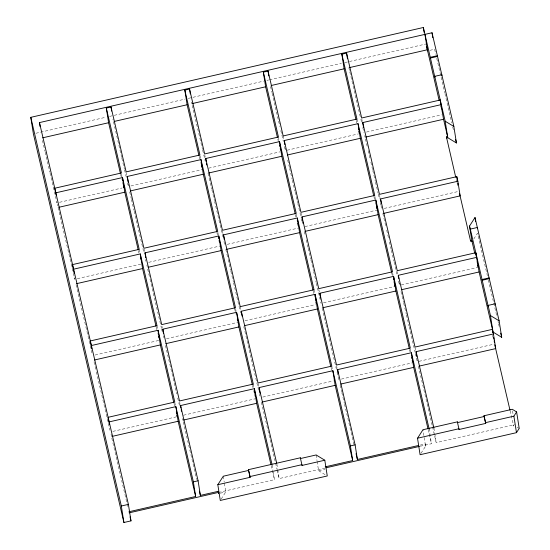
<?xml version="1.0" encoding="UTF-8"?>
<svg xmlns="http://www.w3.org/2000/svg" width="550" height="550" viewBox="0 0 550 550"><rect width="100%" height="100%" fill="white"/><g stroke="black" fill="none" stroke-linecap="round" stroke-linejoin="round"><path stroke-width="0.41" stroke-dasharray="2.75 2.06" d="M221.196 499.029L225.754 491.947L224.311 482.714M473.825 238.934L477.476 233.269L487.362 275.722M421.011 453.303L425.569 446.222L422.984 429.729M35.888 133.258L106.198 117.164M109.546 116.401L184.876 99.158M188.224 98.395L263.553 81.153M266.901 80.389L268.579 80.004M269.411 79.812L341.399 63.339M344.747 62.576L425.934 43.993M429.894 50.332L434.61 49.252L435.779 54.278M59.503 202.311L122.052 187.997M130.921 185.969L202.228 169.647M208.608 168.19L279.916 151.869M287.114 150.219L358.421 133.904M366.472 132.062L441.643 114.854M77.289 278.671L140.676 264.165M148.713 262.322L220.021 246.008M227.219 244.358L298.526 228.037M304.899 226.579L377.039 210.072M384.251 208.423L459.085 191.297M95.074 355.025L159.294 340.333M166.499 338.683L237.806 322.362M245.004 320.712L315.487 304.583M323.517 302.748L394.824 286.426M401.211 284.969L478.053 267.382M112.86 431.386L176.248 416.879M183.452 415.229L255.592 398.723M262.797 397.072L333.272 380.944M341.303 379.108L412.61 362.787M418.99 361.329L494.663 344.011M420.111 445.122L425.129 443.974L425.569 446.222M218.508 492.47L274.443 479.669L273.048 470.717M277.228 470.284L279.159 478.589L325.49 467.981M420.31 446.215L431.468 443.733L429.179 429.089M432.513 426.882L436.184 442.654L514.697 424.683M220.254 493.206L225.754 491.947M317.144 461.471L318.587 470.704L324.878 469.26M517.034 427.096L519.207 428.416M318.587 470.704L325.82 475.083M436.755 58.458L444.744 92.771M444.943 93.61L451.763 122.897M452.739 127.084L453.709 131.264M488.331 279.881L493.563 302.356M493.763 303.188L497.056 317.336M498.025 321.502L498.41 323.166M498.609 323.998L499.187 326.494M440.351 105.517L440.736 107.181M456.28 179.609L456.864 182.105M457.057 182.937L457.834 186.271M492.614 335.218L493.027 337.349M510.228 410.843L513.686 426.051L513.514 424.951M348.851 67.739L349.628 71.067M349.821 71.899L360.676 118.491M360.869 119.323L361.646 122.65M362.808 127.641L363.969 132.632M365.427 138.889L367.173 146.396M368.149 150.569L369.896 158.084M370.872 162.257L372.618 169.764M372.811 170.603L375.341 181.452M375.533 182.284L378.063 193.133M378.256 193.971L379.424 198.976M380.394 203.149L380.786 204.82M380.978 205.652L381.562 208.154M382.821 213.579L385.743 226.098M386.712 230.271L388.458 237.779M389.434 241.952L391.181 249.466M391.38 250.298L393.903 261.147M394.096 261.979L397.402 276.169M398.571 281.174L399.348 284.515M400.998 291.603L403.528 302.452M403.721 303.291L406.251 314.139M406.443 314.971L408.966 325.82M409.166 326.659L415.188 352.529M415.388 353.361L417.326 361.707L417.072 360.078M418.399 366.293L432.314 426.051M356.152 120.402L357.122 124.561M373.931 196.714L374.516 199.224M391.717 273.075L392.301 275.577M409.502 349.436L410.087 351.938M428.182 429.619L431.468 443.733M270.538 86.542L271.893 92.366M272.085 93.198L279.84 126.473M280.809 130.632L283.326 141.446M284.488 146.444L285.457 150.604M287.691 160.194L289.444 167.702M289.637 168.541L292.16 179.389M292.359 180.221L294.882 191.07M295.082 191.909L297.605 202.758M297.798 203.589L301.104 217.779M301.297 218.611L301.881 221.114M304.315 231.543L305.284 235.716M306.254 239.889L308.007 247.404M308.199 248.236L310.729 259.084M310.922 259.923L313.452 270.772M313.644 271.604L316.168 282.452M316.367 283.284L321.028 303.318M322.101 307.904L323.07 312.077M323.262 312.909L325.793 323.757M325.985 324.596L336.875 371.332M337.067 372.164L338.821 379.672M340.079 385.096L341.639 391.779M341.832 392.618L344.362 403.48M344.561 404.319L353.904 444.428M277.832 139.198L278.609 142.526M295.419 214.686L296.003 217.188M313.204 291.046L313.789 293.549M330.99 367.4L332.159 372.405M192.218 105.339L202.489 149.435M202.682 150.267L205.205 161.081M208.017 173.154L208.986 177.327M209.179 178.159L211.709 189.014M211.901 189.846L214.431 200.695M214.624 201.527L222.791 236.583M223.953 241.587L224.73 244.929M225.803 249.514L227.941 258.692M228.133 259.524L230.663 270.373M230.856 271.212L233.386 282.061M233.578 282.893L240.577 312.936M243.781 326.707L257.778 386.794M257.971 387.626L258.555 390.129M259.531 394.302L259.916 395.973M261.374 402.229L277.035 469.459M199.127 156.338L199.712 158.833M216.906 232.65L217.491 235.159M234.692 309.011L235.861 314.016M252.484 385.371L253.646 390.376M253.839 391.208L254.423 393.711M271.157 465.554L274.443 479.669M121.653 157.417L112.936 119.206M121.846 158.249L124.369 169.063M124.561 169.895L126.5 178.214M127.662 183.205L128.439 186.532L128.054 184.099M129.697 191.957L131.251 198.633M131.45 199.464L133.973 210.32M134.172 211.152L143.694 252.044M145.447 259.559L145.833 261.222M147.682 269.149L149.82 278.327M150.012 279.166L161.48 328.405M161.679 329.237L162.257 331.739M163.233 335.913L163.618 337.583M165.468 345.51L176.742 393.91M177.712 398.083L179.465 405.598M183.253 421.871L196.687 479.531M120.622 174.302L121.784 179.293M138.394 250.621L138.978 253.124M156.186 326.975L157.348 331.987M173.972 403.336L174.941 407.509M42.46 140.491L44.983 151.305M45.176 152.137L49.83 172.102M50.023 172.934L57.001 202.888L56.746 201.259M58.066 207.474L73.233 272.566M73.425 273.398L74.786 279.242L74.401 276.801M76.044 284.666L90.042 344.754M90.241 345.586L92.18 353.932M94.029 361.859L96.167 371.037M96.36 371.869L109.973 430.293M111.815 438.219L127.779 506.743M512.538 410.912L513.171 414.961M433.888 428.01L434.658 432.891M434.782 433.703L436.184 442.654M415.161 347.882L415.546 350.322M410.451 348.961L410.96 352.213M425.129 443.974L425.301 445.074M397.375 271.521L397.76 273.962M399.163 282.906L399.417 284.536M392.659 272.601L393.168 275.853M379.589 195.161L379.974 197.601M374.873 196.24L375.382 199.499M364.781 135.596L365.035 137.218M361.804 118.807L362.312 122.059M356.957 119.075L357.596 123.138M336.655 365.846L337.033 368.287M331.808 366.114L332.447 370.178M318.863 289.493L319.248 291.926M314.022 289.754L314.662 293.824M301.077 213.132L301.462 215.572M296.361 214.211L296.876 217.463M283.168 135.96L283.8 140.03M285.072 148.163L285.333 149.786M278.451 137.039L279.084 141.109M316.126 454.96L317.013 460.652M276.87 463.946L277.633 468.827M277.764 469.638L279.159 478.589M272.154 465.025L272.917 469.906M258.143 383.817L258.521 386.258M253.296 384.079L253.935 388.149M240.226 306.646L240.735 309.897M235.641 308.536L236.149 311.788M222.571 231.096L222.949 233.537M217.855 232.176L218.364 235.434M204.779 154.743L205.164 157.183M200.062 155.822L200.578 159.074M191.579 102.046L191.833 103.675M223.293 476.211L224.18 481.903M182.607 418.571L182.861 420.193M179.63 401.782L180.139 405.034M174.914 402.861L175.299 405.302M161.968 326.239L162.229 327.862M157.004 325.689L157.513 328.941M146.912 265.038L147.166 266.668M144.059 249.067L144.437 251.508M139.212 249.336L139.851 253.399M126.273 172.707L126.651 175.147M121.557 173.786L122.066 177.038M111.045 434.101L111.423 436.542M57.557 204.215L57.812 205.844"/><path stroke-width="0.82" d="M217.821 484.708L223.293 476.211L248.579 470.422L248.456 469.666L300.327 457.799L302.046 465.431L324.803 460.219L327.264 475.963L220.282 500.445L217.821 484.708L250.181 477.297L248.456 469.666M472.003 241.766L469.535 226.029L475.007 217.532L499.125 320.822L501.71 337.315L493.034 332.056L490.449 315.562L488.091 305.415L495.158 303.799L495.275 304.549M417.519 438.226L422.984 429.729L457.353 421.864L459.071 429.495L485.712 423.397L483.993 415.766L512.284 409.289L516.622 411.922L519.207 428.416L516.471 432.664L420.097 454.719L417.519 438.226L458.954 428.739L459.071 429.495M516.471 432.664L513.886 416.171L516.622 411.922M355.96 119.57L344.135 68.819L341.846 54.182L346.562 53.102L361.673 117.996L440.186 100.024L443.547 119.254L447.597 136.62L446.414 136.888L446.586 137.988L447.769 137.72L456.438 142.979L453.86 126.486L432.025 32.759L39.469 122.595L128.404 504.391L130.989 520.884L123.915 522.5L33.378 133.829L30.793 117.336L423.349 27.5L434.844 77.096L434.727 76.34L441.801 74.724L441.918 75.474M120.422 173.47L108.604 122.726L106.308 108.082L111.024 107.002L126.142 171.896L199.939 155.004L184.821 90.111L189.537 89.038L204.655 153.924L278.451 137.039L263.333 72.146L268.049 71.067L283.168 135.96L356.957 119.075L341.846 54.182M42.714 137.803L108.604 122.726M114.146 121.454L187.117 104.754L184.821 90.111M192.658 103.483L265.629 86.79L263.333 72.146M271.171 85.518L344.135 68.819M349.69 67.547L427.364 49.775L439.182 100.519M430.293 57.31L437.367 55.688M430.409 58.059L437.484 56.444M56.155 195.271L55.777 192.83L122.499 177.561L139.212 249.336L72.49 264.605L74.195 273.254M127.208 176.481L201.004 159.596L217.724 231.364L143.928 248.256L127.208 176.481L128.102 182.174M205.721 158.517L279.517 141.625L296.237 213.4L222.441 230.285L205.721 158.517L206.229 161.769M284.233 140.546L358.029 123.661L374.749 195.429L300.953 212.321L284.233 140.546L284.873 144.616M363.509 127.456L362.746 122.581L441.258 104.61M58.898 207.281L124.788 192.204L122.499 177.561M130.336 190.933L203.301 174.233L201.004 159.596M208.842 172.968L281.813 156.269L279.517 141.625M287.354 154.997L360.319 138.297L358.029 123.661M365.874 137.026L443.547 119.254M383.652 213.386L460.158 195.883L457.861 181.239L456.796 176.653L379.466 194.349L362.746 122.581M73.562 269.191L140.284 253.921L157.004 325.689L90.276 340.959L91.857 348.796M145.001 252.842L218.797 235.95L235.51 307.725L161.714 324.61L145.001 252.842L145.764 257.716M223.506 234.871L297.303 217.986L314.022 289.754L240.226 306.646L223.506 234.871L224.276 239.752M302.019 216.906L375.815 200.014L392.535 271.789L318.739 288.674L302.019 216.906L302.528 220.158M381.171 203.005L380.531 198.935L457.861 181.239M76.684 283.635L142.574 268.558L140.284 253.921M148.122 267.293L221.086 250.594L218.797 235.95M226.627 249.322L299.599 232.623L297.303 217.986M305.14 231.357L378.111 214.658L375.815 200.014M469.535 226.029L470.429 229.852L470.312 229.103L477.386 227.48L477.503 228.236M470.649 240.934L471.831 240.666L474.746 253.192M492.669 330.124L479.119 271.968L475.757 252.739L397.251 270.71L380.531 198.935M91.348 345.544L158.07 330.275L174.79 402.05L108.068 417.319L109.519 424.346M162.786 329.196L236.583 312.311L253.296 384.079L179.506 400.971L162.786 329.196L163.419 333.266M241.299 311.231L315.088 294.339L331.808 366.114L258.012 382.999L241.299 311.231L242.062 316.113M319.804 293.26L393.601 276.375L410.321 348.143L336.524 365.035L319.804 293.26L320.567 298.141M398.826 278.548L398.317 275.296L476.829 257.324M94.476 359.996L160.359 344.919L158.07 330.275M165.907 343.647L238.872 326.947L236.583 312.311M244.42 325.683L317.384 308.983L315.088 294.339M322.926 307.711L395.897 291.012L393.601 276.375M401.445 289.747L479.119 271.968M488.091 305.415L488.207 306.171L482.054 279.503L489.122 277.887M482.171 280.259L489.246 278.637M419.231 366.101L495.729 348.597L493.439 333.953L492.367 329.368L415.037 347.064L398.317 275.296M109.134 421.905L175.856 406.636L193.373 481.848L195.669 496.485L128.947 511.754M180.957 407.997L180.572 405.556L254.368 388.664L271.961 464.193M259.971 393.284L259.084 387.585L332.881 370.7L350.398 445.913L352.688 460.549L325.222 466.84M338.229 373.684L337.59 369.621L411.386 352.729L429.179 429.089M416.866 356.531L416.103 351.649L493.439 333.953M112.262 436.356L178.152 421.272L175.856 406.636M183.693 420.007L256.657 403.308L254.368 388.664M262.206 402.036L335.17 385.337L332.881 370.7M340.718 384.072L413.683 367.373L411.386 352.729M193.373 481.848L198.089 480.769L180.572 405.556M350.398 445.913L355.114 444.833L337.59 369.621M483.993 415.766L484.11 416.515L457.469 422.613L457.353 421.864M123.915 522.5L121.33 506.007L128.404 504.391M250.064 476.547L301.929 464.674L302.046 465.431M485.595 422.641L513.886 416.171M199.409 491.226L200.386 495.406L218.24 491.322L218.68 493.563L218.24 491.322M356.043 453.619L357.404 459.47L418.44 445.507M129.119 512.854L218.419 492.422M326.226 467.748L419.471 446.408M434.727 76.34L445.184 121.227L453.86 126.486M490.449 315.562L499.125 320.822M324.803 460.219L316.126 454.96L300.444 458.549L300.327 457.799M455.661 139.631L456.438 142.979M500.741 333.156L501.71 337.315M470.312 229.103L482.054 279.503M426.47 46.289L427.536 50.875L424.951 34.382M446.414 136.888L455.703 177.114M459.58 193.758L470.628 241.202M494.78 344.877L509.981 410.156M484.11 416.515L485.712 423.397M416.103 351.649L433.888 428.01M360.319 138.297L373.732 195.883M378.111 214.658L391.524 272.243M395.897 291.012L409.31 348.597M413.683 367.373L427.989 428.794M265.629 86.79L277.447 137.534M281.813 156.269L295.226 213.854M299.599 232.623L313.012 290.207M317.384 308.983L330.798 366.568M335.17 385.337L352.688 460.549M259.084 387.585L276.678 463.114M187.117 104.754L198.935 155.506M203.301 174.233L216.714 231.818M221.086 250.594L234.499 308.179M238.872 326.947L252.285 384.533M256.657 403.308L270.964 464.723M248.579 470.422L250.181 477.297M106.308 108.082L121.426 172.975L54.704 188.244L55.777 192.83M124.788 192.204L138.201 249.782M142.574 268.558L155.987 326.143M160.359 344.919L173.772 402.504M178.152 421.272L195.669 496.485M130.054 516.869L130.989 520.884M30.793 117.336L121.33 506.007M475.007 217.532L475.654 221.671M492.367 329.368L492.876 332.619M493.639 337.501L493.893 339.13M494.154 340.759L494.409 342.382M475.757 252.739L476.396 256.809M477.159 261.69L477.414 263.312M477.668 264.942L477.922 266.571M456.796 176.653L457.559 181.534M457.813 183.157L458.067 184.786M432.025 32.759L432.802 37.709M445.184 121.227L447.769 137.72M440.186 100.024L440.694 103.276M441.334 107.346L441.588 108.969M423.349 27.5L424.126 32.45M411.723 357.094L411.978 358.717M412.232 360.346L412.486 361.976M393.553 278.293L393.807 279.923M394.061 281.545L394.316 283.174M394.57 284.804L394.824 286.426M375.891 202.751L376.145 204.38M376.53 206.814L376.784 208.443M358.359 128.019L358.614 129.649M358.868 131.271L359.123 132.901M346.562 53.102L347.449 58.795M355.114 444.833L357.404 459.47M314.916 295.446L315.171 297.076M315.425 298.705L315.679 300.327M315.934 301.957L316.188 303.579M302.782 221.788L303.036 223.41M297.254 219.904L297.509 221.533M297.763 223.156L298.148 225.596M279.723 145.172L279.978 146.802M280.232 148.424L280.486 150.054M268.049 71.067L268.812 75.948M254.32 390.589L254.574 392.212M254.952 394.652L255.207 396.282M237.298 319.11L237.552 320.739M218.618 237.057L218.873 238.686M219.127 240.309L219.381 241.938M206.484 163.391L206.738 165.021M201.087 162.326L201.341 163.955M201.596 165.578L201.85 167.207M189.537 89.038L190.3 93.912M198.089 480.769L200.386 495.406M181.211 409.619L181.466 411.249M176.316 411.806L176.571 413.435M176.825 415.064L177.079 416.687M158.146 333.011L158.4 334.641M158.654 336.263L158.909 337.893M140.491 257.469L140.745 259.091M111.024 107.002L111.664 111.073M122.32 178.667L122.574 180.297M122.959 182.738L123.214 184.36M123.468 185.989L123.723 187.612M39.469 122.595L40.109 126.651"/></g></svg>
